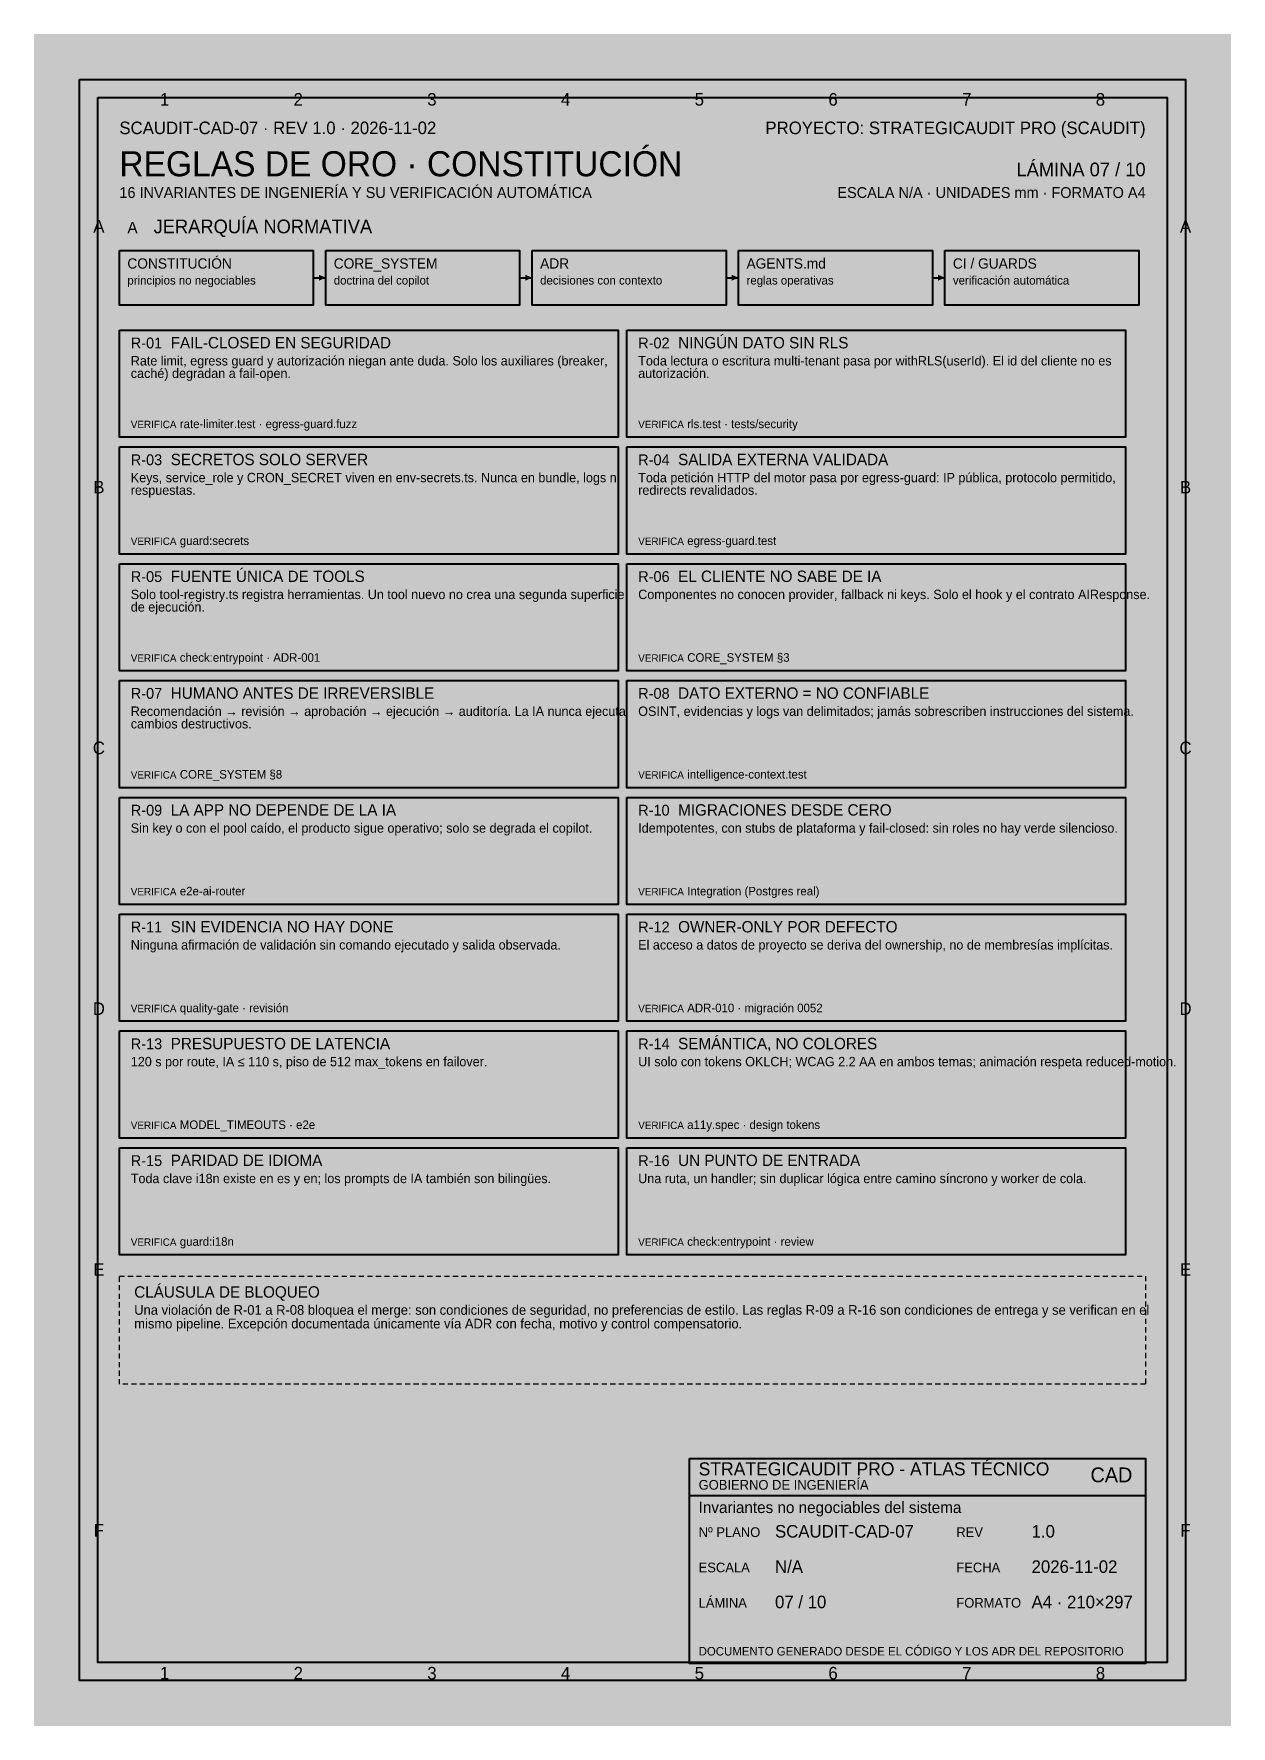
# Model space of a CAD drawing. Header units: millimetres. Extents: x 0 to 210, y 0 to 297.
import ezdxf
from ezdxf.enums import TextEntityAlignment as Align

# ---------------------------------------------------------------- set-up
doc = ezdxf.new("R2010")
doc.units = ezdxf.units.MM
doc.linetypes.add('DASHED', pattern=[1.5, 0.9, -0.6])
for name, color, linetype, lineweight in [('CARD', 255, 'CONTINUOUS', 0), ('FAINT', 9, 'CONTINUOUS', 9), ('GOLD', 40, 'CONTINUOUS', 0), ('INK', 7, 'CONTINUOUS', 40), ('PAPER', 254, 'CONTINUOUS', 0), ('RED', 1, 'CONTINUOUS', 25), ('SOFT', 8, 'CONTINUOUS', 0)]:
    doc.layers.add(name, color=color, linetype=linetype, lineweight=lineweight)
doc.styles.add('MONO', font='txt', dxfattribs={"width": 0.62})

msp = doc.modelspace()

# ---------------------------------------------------------------- linework, layer by layer
at = {"layer": 'CARD', "color": 255}
for points in [[(15, 259), (49, 259), (15, 249.4), (49, 249.4)], [(51.2, 259), (85.2, 259), (51.2, 249.4), (85.2, 249.4)], [(87.4, 259), (121.4, 259), (87.4, 249.4), (121.4, 249.4)], [(123.6, 259), (157.6, 259), (123.6, 249.4), (157.6, 249.4)], [(159.8, 259), (193.8, 259), (159.8, 249.4), (193.8, 249.4)], [(15, 245), (102.5, 245), (15, 226.2), (102.5, 226.2)], [(104, 245), (191.5, 245), (104, 226.2), (191.5, 226.2)], [(15, 224.5), (102.5, 224.5), (15, 205.7), (102.5, 205.7)], [(104, 224.5), (191.5, 224.5), (104, 205.7), (191.5, 205.7)], [(15, 204), (102.5, 204), (15, 185.2), (102.5, 185.2)], [(104, 204), (191.5, 204), (104, 185.2), (191.5, 185.2)], [(15, 183.5), (102.5, 183.5), (15, 164.7), (102.5, 164.7)], [(104, 183.5), (191.5, 183.5), (104, 164.7), (191.5, 164.7)], [(15, 163), (102.5, 163), (15, 144.2), (102.5, 144.2)], [(104, 163), (191.5, 163), (104, 144.2), (191.5, 144.2)], [(15, 142.5), (102.5, 142.5), (15, 123.7), (102.5, 123.7)], [(104, 142.5), (191.5, 142.5), (104, 123.7), (191.5, 123.7)], [(15, 122), (102.5, 122), (15, 103.2), (102.5, 103.2)], [(104, 122), (191.5, 122), (104, 103.2), (191.5, 103.2)], [(15, 101.5), (102.5, 101.5), (15, 82.7), (102.5, 82.7)], [(104, 101.5), (191.5, 101.5), (104, 82.7), (191.5, 82.7)], [(115, 47), (195, 47), (115, 11), (195, 11)]]:
    msp.add_solid(points, dxfattribs=at)
at = {"layer": 'GOLD', "color": 40}
for points in [[(15, 266.8), (41, 266.8), (15, 266.2), (41, 266.2)], [(15, 264.2), (19.6, 264.2), (15, 261.2), (19.6, 261.2)], [(184.4, 46), (193.6, 46), (184.4, 41.4), (193.6, 41.4)]]:
    msp.add_solid(points, dxfattribs=at)
at = {"layer": 'INK'}
for points in [[(8, 289), (202, 289), (202, 8), (8, 8)], [(11.2, 285.8), (198.8, 285.8), (198.8, 11.2), (11.2, 11.2)], [(15, 259), (49, 259), (49, 249.4), (15, 249.4)], [(51.2, 259), (85.2, 259), (85.2, 249.4), (51.2, 249.4)], [(87.4, 259), (121.4, 259), (121.4, 249.4), (87.4, 249.4)], [(123.6, 259), (157.6, 259), (157.6, 249.4), (123.6, 249.4)], [(159.8, 259), (193.8, 259), (193.8, 249.4), (159.8, 249.4)], [(15, 245), (102.5, 245), (102.5, 226.2), (15, 226.2)], [(104, 245), (191.5, 245), (191.5, 226.2), (104, 226.2)], [(15, 224.5), (102.5, 224.5), (102.5, 205.7), (15, 205.7)], [(104, 224.5), (191.5, 224.5), (191.5, 205.7), (104, 205.7)], [(15, 204), (102.5, 204), (102.5, 185.2), (15, 185.2)], [(104, 204), (191.5, 204), (191.5, 185.2), (104, 185.2)], [(15, 183.5), (102.5, 183.5), (102.5, 164.7), (15, 164.7)], [(104, 183.5), (191.5, 183.5), (191.5, 164.7), (104, 164.7)], [(15, 163), (102.5, 163), (102.5, 144.2), (15, 144.2)], [(104, 163), (191.5, 163), (191.5, 144.2), (104, 144.2)], [(15, 142.5), (102.5, 142.5), (102.5, 123.7), (15, 123.7)], [(104, 142.5), (191.5, 142.5), (191.5, 123.7), (104, 123.7)], [(15, 122), (102.5, 122), (102.5, 103.2), (15, 103.2)], [(104, 122), (191.5, 122), (191.5, 103.2), (104, 103.2)], [(15, 101.5), (102.5, 101.5), (102.5, 82.7), (15, 82.7)], [(104, 101.5), (191.5, 101.5), (191.5, 82.7), (104, 82.7)], [(115, 47), (195, 47), (195, 11), (115, 11)], [(115, 47), (195, 47), (195, 40.4), (115, 40.4)]]:
    msp.add_lwpolyline(points, close=True, dxfattribs=at)
for points in [[(49, 254.2), (51.2, 254.2)], [(85.2, 254.2), (87.4, 254.2)], [(121.4, 254.2), (123.6, 254.2)], [(157.6, 254.2), (159.8, 254.2)]]:
    msp.add_lwpolyline(points, dxfattribs=at)
at = {"layer": 'INK', "color": 7}
for points in [[(51.2, 254.2), (50, 253.68), (50, 254.72), (50, 254.2)], [(87.4, 254.2), (86.2, 253.68), (86.2, 254.72), (86.2, 254.2)], [(123.6, 254.2), (122.4, 253.68), (122.4, 254.72), (122.4, 254.2)], [(159.8, 254.2), (158.6, 253.68), (158.6, 254.72), (158.6, 254.2)]]:
    msp.add_solid(points, dxfattribs=at)
at = {"layer": 'PAPER', "color": 254}
for points in [[(0, 297), (210, 297), (0, 0), (210, 0)], [(15, 79), (195, 79), (15, 60), (195, 60)], [(115, 47), (195, 47), (115, 40.4), (195, 40.4)]]:
    msp.add_solid(points, dxfattribs=at)
at = {"layer": 'RED', "linetype": 'DASHED'}
msp.add_lwpolyline([(15, 79), (195, 79), (195, 60), (15, 60)], close=True, dxfattribs=at)

# ---------------------------------------------------------------- texts
at = {"layer": 'FAINT', "style": 'MONO'}
for s, height, p in [('VERIFICA', 1.3, (17, 227.8)), ('VERIFICA', 1.3, (106, 227.8)), ('VERIFICA', 1.3, (17, 207.3)), ('VERIFICA', 1.3, (106, 207.3)), ('VERIFICA', 1.3, (17, 186.8)), ('VERIFICA', 1.3, (106, 186.8)), ('VERIFICA', 1.3, (17, 166.3)), ('VERIFICA', 1.3, (106, 166.3)), ('VERIFICA', 1.3, (17, 145.8)), ('VERIFICA', 1.3, (106, 145.8)), ('VERIFICA', 1.3, (17, 125.3)), ('VERIFICA', 1.3, (106, 125.3)), ('VERIFICA', 1.3, (17, 104.8)), ('VERIFICA', 1.3, (106, 104.8)), ('VERIFICA', 1.3, (17, 84.3)), ('VERIFICA', 1.3, (106, 84.3)), ('DOCUMENTO GENERADO DESDE EL CÓDIGO Y LOS ADR DEL REPOSITORIO', 1.5, (116.6, 12.4))]:
    msp.add_text(s, height=height, dxfattribs=at).set_placement(p)
at = {"layer": 'GOLD', "style": 'MONO'}
msp.add_text('CI / GUARDS', height=1.8, dxfattribs=at).set_placement((161.2, 255.8))
at = {"layer": 'INK', "style": 'MONO'}
for s, height, p in [('REGLAS DE ORO · CONSTITUCIÓN', 4.4, (15, 272)), ('JERARQUÍA NORMATIVA', 2.4, (21, 262)), ('CONSTITUCIÓN', 1.8, (16.4, 255.8)), ('CORE_SYSTEM', 1.8, (52.6, 255.8)), ('ADR', 1.8, (88.8, 255.8)), ('AGENTS.md', 1.8, (125, 255.8)), ('R-01', 1.9, (17, 241.8)), ('FAIL-CLOSED EN SEGURIDAD', 2, (24, 241.8)), ('R-02', 1.9, (106, 241.8)), ('NINGÚN DATO SIN RLS', 2, (113, 241.8)), ('R-03', 1.9, (17, 221.3)), ('SECRETOS SOLO SERVER', 2, (24, 221.3)), ('R-04', 1.9, (106, 221.3)), ('SALIDA EXTERNA VALIDADA', 2, (113, 221.3)), ('R-05', 1.9, (17, 200.8)), ('FUENTE ÚNICA DE TOOLS', 2, (24, 200.8)), ('R-06', 1.9, (106, 200.8)), ('EL CLIENTE NO SABE DE IA', 2, (113, 200.8)), ('R-07', 1.9, (17, 180.3)), ('HUMANO ANTES DE IRREVERSIBLE', 2, (24, 180.3)), ('R-08', 1.9, (106, 180.3)), ('DATO EXTERNO = NO CONFIABLE', 2, (113, 180.3)), ('R-09', 1.9, (17, 159.8)), ('LA APP NO DEPENDE DE LA IA', 2, (24, 159.8)), ('R-10', 1.9, (106, 159.8)), ('MIGRACIONES DESDE CERO', 2, (113, 159.8)), ('R-11', 1.9, (17, 139.3)), ('SIN EVIDENCIA NO HAY DONE', 2, (24, 139.3)), ('R-12', 1.9, (106, 139.3)), ('OWNER-ONLY POR DEFECTO', 2, (113, 139.3)), ('R-13', 1.9, (17, 118.8)), ('PRESUPUESTO DE LATENCIA', 2, (24, 118.8)), ('R-14', 1.9, (106, 118.8)), ('SEMÁNTICA, NO COLORES', 2, (113, 118.8)), ('R-15', 1.9, (17, 98.3)), ('PARIDAD DE IDIOMA', 2, (24, 98.3)), ('R-16', 1.9, (106, 98.3)), ('UN PUNTO DE ENTRADA', 2, (113, 98.3)), ('STRATEGICAUDIT PRO - ATLAS TÉCNICO', 2.3, (116.6, 44)), ('SCAUDIT-CAD-07', 2.2, (130, 33.1)), ('1.0', 2.2, (175, 33.1)), ('N/A', 2.2, (130, 26.9)), ('2026-11-02', 2.2, (175, 26.9)), ('07 / 10', 2.2, (130, 20.7)), ('A4 · 210×297', 2.2, (175, 20.7))]:
    msp.add_text(s, height=height, dxfattribs=at).set_placement(p)
msp.add_text('LÁMINA 07 / 10', height=2.4, dxfattribs=at).set_placement((195, 272), align=Align.RIGHT)
at = {"layer": 'PAPER', "style": 'MONO'}
for s, height, p in [('A', 2, (17.3, 262)), ('CAD', 2.6, (189, 42.8))]:
    msp.add_text(s, height=height, dxfattribs=at).set_placement(p, align=Align.CENTER)
at = {"layer": 'RED', "style": 'MONO'}
msp.add_text('CLÁUSULA DE BLOQUEO', height=2, dxfattribs=at).set_placement((17.6, 75.2))
at = {"layer": 'SOFT', "style": 'MONO'}
for s, p in [('1', (22.925, 284.4)), ('2', (46.375, 284.4)), ('3', (69.825, 284.4)), ('4', (93.275, 284.4)), ('5', (116.725, 284.4)), ('6', (140.175, 284.4)), ('7', (163.625, 284.4)), ('8', (187.075, 284.4)), ('A', (11.4, 262.117)), ('A', (202, 262.117)), ('B', (11.4, 216.35)), ('B', (202, 216.35)), ('C', (11.4, 170.583)), ('C', (202, 170.583)), ('D', (11.4, 124.817)), ('D', (202, 124.817)), ('E', (11.4, 79.05)), ('E', (202, 79.05)), ('F', (11.4, 33.283)), ('F', (202, 33.283)), ('1', (22.925, 8.2)), ('2', (46.375, 8.2)), ('3', (69.825, 8.2)), ('4', (93.275, 8.2)), ('5', (116.725, 8.2)), ('6', (140.175, 8.2)), ('7', (163.625, 8.2)), ('8', (187.075, 8.2))]:
    msp.add_text(s, height=2.2, dxfattribs=at).set_placement(p, align=Align.CENTER)
for s, height, p in [('SCAUDIT-CAD-07 · REV 1.0 · 2026-11-02', 2.2, (15, 279.4)), ('16 INVARIANTES DE INGENIERÍA Y SU VERIFICACIÓN AUTOMÁTICA', 1.9, (15, 268.2)), ('principios no negociables', 1.5, (16.4, 253)), ('doctrina del copilot', 1.5, (52.6, 253)), ('decisiones con contexto', 1.5, (88.8, 253)), ('reglas operativas', 1.5, (125, 253)), ('verificación automática', 1.5, (161.2, 253)), ('caché) degradan a fail-open.', 1.65, (17, 236.6)), ('Rate limit, egress guard y autorización niegan ante duda. Solo los auxiliares (breaker,', 1.65, (17, 238.8)), ('Toda lectura o escritura multi-tenant pasa por withRLS(userId). El id del cliente no es', 1.65, (106, 238.8)), ('autorización.', 1.65, (106, 236.6)), ('rate-limiter.test · egress-guard.fuzz', 1.5, (25.6, 227.8)), ('rls.test · tests/security', 1.5, (114.6, 227.8)), ('Keys, service_role y CRON_SECRET viven en env-secrets.ts. Nunca en bundle, logs ni', 1.65, (17, 218.3)), ('Toda petición HTTP del motor pasa por egress-guard: IP pública, protocolo permitido,', 1.65, (106, 218.3)), ('respuestas.', 1.65, (17, 216.1)), ('redirects revalidados.', 1.65, (106, 216.1)), ('guard:secrets', 1.5, (25.6, 207.3)), ('egress-guard.test', 1.5, (114.6, 207.3)), ('Solo tool-registry.ts registra herramientas. Un tool nuevo no crea una segunda superficie', 1.65, (17, 197.8)), ('Componentes no conocen provider, fallback ni keys. Solo el hook y el contrato AIResponse.', 1.65, (106, 197.8)), ('de ejecución.', 1.65, (17, 195.6)), ('check:entrypoint · ADR-001', 1.5, (25.6, 186.8)), ('CORE_SYSTEM §3', 1.5, (114.6, 186.8)), ('Recomendación → revisión → aprobación → ejecución → auditoría. La IA nunca ejecuta', 1.65, (17, 177.3)), ('OSINT, evidencias y logs van delimitados; jamás sobrescriben instrucciones del sistema.', 1.65, (106, 177.3)), ('cambios destructivos.', 1.65, (17, 175.1)), ('CORE_SYSTEM §8', 1.5, (25.6, 166.3)), ('intelligence-context.test', 1.5, (114.6, 166.3)), ('Sin key o con el pool caído, el producto sigue operativo; solo se degrada el copilot.', 1.65, (17, 156.8)), ('Idempotentes, con stubs de plataforma y fail-closed: sin roles no hay verde silencioso.', 1.65, (106, 156.8)), ('e2e-ai-router', 1.5, (25.6, 145.8)), ('Integration (Postgres real)', 1.5, (114.6, 145.8)), ('Ninguna afirmación de validación sin comando ejecutado y salida observada.', 1.65, (17, 136.3)), ('El acceso a datos de proyecto se deriva del ownership, no de membresías implícitas.', 1.65, (106, 136.3)), ('quality-gate · revisión', 1.5, (25.6, 125.3)), ('ADR-010 · migración 0052', 1.5, (114.6, 125.3)), ('120 s por route, IA ≤ 110 s, piso de 512 max_tokens en failover.', 1.65, (17, 115.8)), ('UI solo con tokens OKLCH; WCAG 2.2 AA en ambos temas; animación respeta reduced-motion.', 1.65, (106, 115.8)), ('MODEL_TIMEOUTS · e2e', 1.5, (25.6, 104.8)), ('a11y.spec · design tokens', 1.5, (114.6, 104.8)), ('Toda clave i18n existe en es y en; los prompts de IA también son bilingües.', 1.65, (17, 95.3)), ('Una ruta, un handler; sin duplicar lógica entre camino síncrono y worker de cola.', 1.65, (106, 95.3)), ('guard:i18n', 1.5, (25.6, 84.3)), ('check:entrypoint · review', 1.5, (114.6, 84.3)), ('mismo pipeline. Excepción documentada únicamente vía ADR con fecha, motivo y control compensatorio.', 1.7, (17.6, 69.8)), ('Una violación de R-01 a R-08 bloquea el merge: son condiciones de seguridad, no preferencias de estilo. Las reglas R-09 a R-16 son condiciones de entrega y se verifican en el', 1.7, (17.6, 72.2)), ('GOBIERNO DE INGENIERÍA', 1.7, (116.6, 41.5)), ('Invariantes no negociables del sistema', 2, (116.6, 37.4)), ('Nº PLANO', 1.7, (116.6, 33.2)), ('REV', 1.7, (161.8, 33.2)), ('ESCALA', 1.7, (116.6, 27)), ('FECHA', 1.7, (161.8, 27)), ('LÁMINA', 1.7, (116.6, 20.8)), ('FORMATO', 1.7, (161.8, 20.8))]:
    msp.add_text(s, height=height, dxfattribs=at).set_placement(p)
for s, height, p in [('PROYECTO: STRATEGICAUDIT PRO (SCAUDIT)', 2.2, (195, 279.4)), ('ESCALA N/A · UNIDADES mm · FORMATO A4', 1.9, (195, 268.2))]:
    msp.add_text(s, height=height, dxfattribs=at).set_placement(p, align=Align.RIGHT)

doc.saveas('drawing.dxf')
